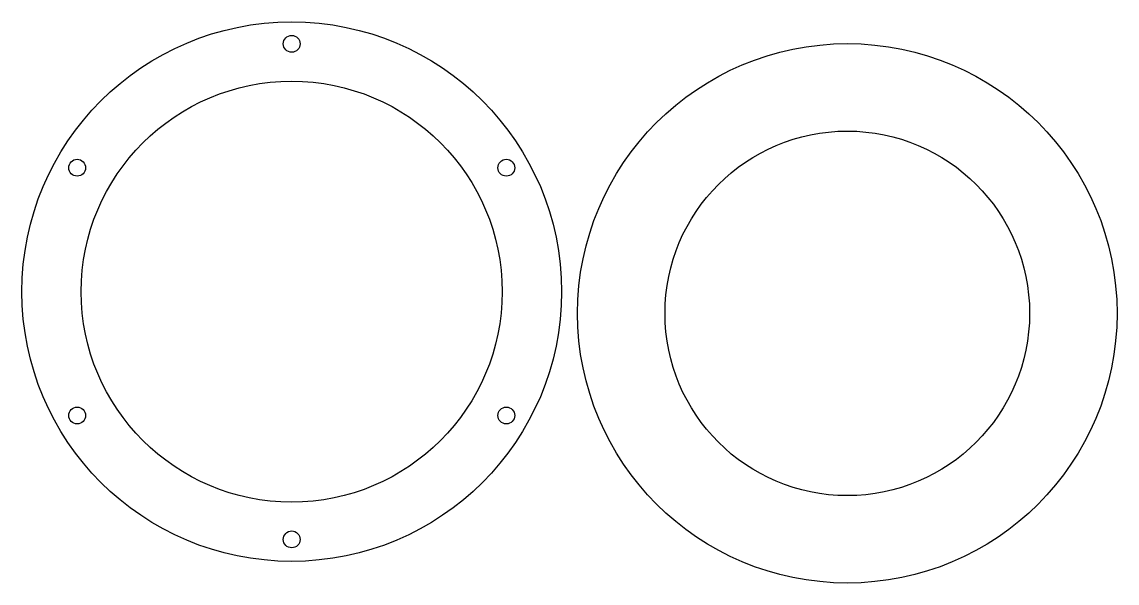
# Model space of a CAD drawing. Header units: inches. Extents: x -505 to 535, y -256 to 277.
import ezdxf

# ---------------------------------------------------------------- set-up
doc = ezdxf.new("R2010")
doc.units = ezdxf.units.IN
doc.header["$MEASUREMENT"] = 0
doc.layers.add('DEFAULT', color=7, linetype='Continuous')

# ---------------------------------------------------------------- blocks, each defined once
blk = doc.blocks.new('block 2')
at = {"layer": 'DEFAULT', "color": 7, "lineweight": 25}
blk.add_open_spline([(7.3, 20.8), (7.3, 162.4), (-107.5, 277.2), (-249.1, 277.2), (-390.7, 277.2), (-505.4, 162.4), (-505.4, 20.8), (-505.4, -120.8), (-390.7, -235.5), (-249.1, -235.5), (-107.5, -235.5), (7.3, -120.8), (7.3, 20.8), (7.3, 20.8), (7.3, 20.8), (7.3, 20.8)], degree=3, knots=[0, 0, 0, 0, 1, 1, 1, 2, 2, 2, 3, 3, 3, 4, 4, 4, 5, 5, 5, 5], dxfattribs=at)
blk = doc.blocks.new('block 3')
at = {"layer": 'DEFAULT', "color": 7, "lineweight": 25}
blk.add_open_spline([(-445, -96.9), (-445, -92.5), (-448.6, -88.9), (-453, -88.9), (-457.4, -88.9), (-461, -92.5), (-461, -96.9), (-461, -101.3), (-457.4, -104.9), (-453, -104.9), (-448.6, -104.9), (-445, -101.3), (-445, -96.9), (-445, -96.9), (-445, -96.9), (-445, -96.9)], degree=3, knots=[0, 0, 0, 0, 1, 1, 1, 2, 2, 2, 3, 3, 3, 4, 4, 4, 5, 5, 5, 5], dxfattribs=at)
blk = doc.blocks.new('block 4')
at = {"layer": 'DEFAULT', "color": 7, "lineweight": 25}
blk.add_open_spline([(-445, 138.6), (-445, 143), (-448.6, 146.6), (-453, 146.6), (-457.4, 146.6), (-461, 143), (-461, 138.6), (-461, 134.1), (-457.4, 130.6), (-453, 130.6), (-448.6, 130.6), (-445, 134.1), (-445, 138.6), (-445, 138.6), (-445, 138.6), (-445, 138.6)], degree=3, knots=[0, 0, 0, 0, 1, 1, 1, 2, 2, 2, 3, 3, 3, 4, 4, 4, 5, 5, 5, 5], dxfattribs=at)
blk = doc.blocks.new('block 5')
at = {"layer": 'DEFAULT', "color": 7, "lineweight": 25}
blk.add_open_spline([(-241.1, 256.3), (-241.1, 260.7), (-244.7, 264.3), (-249.1, 264.3), (-253.5, 264.3), (-257.1, 260.7), (-257.1, 256.3), (-257.1, 251.9), (-253.5, 248.3), (-249.1, 248.3), (-244.7, 248.3), (-241.1, 251.9), (-241.1, 256.3), (-241.1, 256.3), (-241.1, 256.3), (-241.1, 256.3)], degree=3, knots=[0, 0, 0, 0, 1, 1, 1, 2, 2, 2, 3, 3, 3, 4, 4, 4, 5, 5, 5, 5], dxfattribs=at)
blk = doc.blocks.new('block 6')
at = {"layer": 'DEFAULT', "color": 7, "lineweight": 25}
blk.add_open_spline([(-37.2, 138.6), (-37.2, 143), (-40.7, 146.6), (-45.2, 146.6), (-49.6, 146.6), (-53.2, 143), (-53.2, 138.6), (-53.2, 134.1), (-49.6, 130.6), (-45.2, 130.6), (-40.7, 130.6), (-37.2, 134.1), (-37.2, 138.6), (-37.2, 138.6), (-37.2, 138.6), (-37.2, 138.6)], degree=3, knots=[0, 0, 0, 0, 1, 1, 1, 2, 2, 2, 3, 3, 3, 4, 4, 4, 5, 5, 5, 5], dxfattribs=at)
blk = doc.blocks.new('block 7')
at = {"layer": 'DEFAULT', "color": 7, "lineweight": 25}
blk.add_open_spline([(-37.2, -96.9), (-37.2, -92.5), (-40.7, -88.9), (-45.2, -88.9), (-49.6, -88.9), (-53.2, -92.5), (-53.2, -96.9), (-53.2, -101.3), (-49.6, -104.9), (-45.2, -104.9), (-40.7, -104.9), (-37.2, -101.3), (-37.2, -96.9), (-37.2, -96.9), (-37.2, -96.9), (-37.2, -96.9)], degree=3, knots=[0, 0, 0, 0, 1, 1, 1, 2, 2, 2, 3, 3, 3, 4, 4, 4, 5, 5, 5, 5], dxfattribs=at)
blk = doc.blocks.new('block 8')
at = {"layer": 'DEFAULT', "color": 7, "lineweight": 25}
blk.add_open_spline([(-241.1, -214.6), (-241.1, -210.2), (-244.7, -206.6), (-249.1, -206.6), (-253.5, -206.6), (-257.1, -210.2), (-257.1, -214.6), (-257.1, -219.1), (-253.5, -222.6), (-249.1, -222.6), (-244.7, -222.6), (-241.1, -219.1), (-241.1, -214.6), (-241.1, -214.6), (-241.1, -214.6), (-241.1, -214.6)], degree=3, knots=[0, 0, 0, 0, 1, 1, 1, 2, 2, 2, 3, 3, 3, 4, 4, 4, 5, 5, 5, 5], dxfattribs=at)
blk = doc.blocks.new('block 9')
at = {"layer": 'DEFAULT', "color": 7, "lineweight": 25}
blk.add_open_spline([(-49.1, 20.8), (-49.1, 131.3), (-138.6, 220.8), (-249.1, 220.8), (-359.5, 220.8), (-449.1, 131.3), (-449.1, 20.8), (-449.1, -89.6), (-359.5, -179.2), (-249.1, -179.2), (-138.6, -179.2), (-49.1, -89.6), (-49.1, 20.8), (-49.1, 20.8), (-49.1, 20.8), (-49.1, 20.8)], degree=3, knots=[0, 0, 0, 0, 1, 1, 1, 2, 2, 2, 3, 3, 3, 4, 4, 4, 5, 5, 5, 5], dxfattribs=at)
blk = doc.blocks.new('block 10')
at = {"layer": 'DEFAULT', "color": 7, "lineweight": 25}
blk.add_open_spline([(535.1, 0.2), (535.1, 141.8), (420.4, 256.5), (278.8, 256.5), (137.2, 256.5), (22.5, 141.8), (22.5, 0.2), (22.5, -141.4), (137.2, -256.1), (278.8, -256.1), (420.4, -256.1), (535.1, -141.4), (535.1, 0.2), (535.1, 0.2), (535.1, 0.2), (535.1, 0.2)], degree=3, knots=[0, 0, 0, 0, 1, 1, 1, 2, 2, 2, 3, 3, 3, 4, 4, 4, 5, 5, 5, 5], dxfattribs=at)
blk = doc.blocks.new('block 11')
at = {"layer": 'DEFAULT', "color": 7, "lineweight": 25}
blk.add_open_spline([(452, 0.2), (452, 95.9), (374.5, 173.4), (278.8, 173.4), (183.1, 173.4), (105.6, 95.9), (105.6, 0.2), (105.6, -95.5), (183.1, -173), (278.8, -173), (374.5, -173), (452, -95.5), (452, 0.2), (452, 0.2), (452, 0.2), (452, 0.2)], degree=3, knots=[0, 0, 0, 0, 1, 1, 1, 2, 2, 2, 3, 3, 3, 4, 4, 4, 5, 5, 5, 5], dxfattribs=at)

msp = doc.modelspace()

# ---------------------------------------------------------------- block references
at = {"layer": 'DEFAULT'}
for name in ['block 2', 'block 5', 'block 10', 'block 9', 'block 11', 'block 4', 'block 6', 'block 3', 'block 7', 'block 8']:
    msp.add_blockref(name, (0, 0), dxfattribs=at)

doc.saveas('drawing.dxf')
